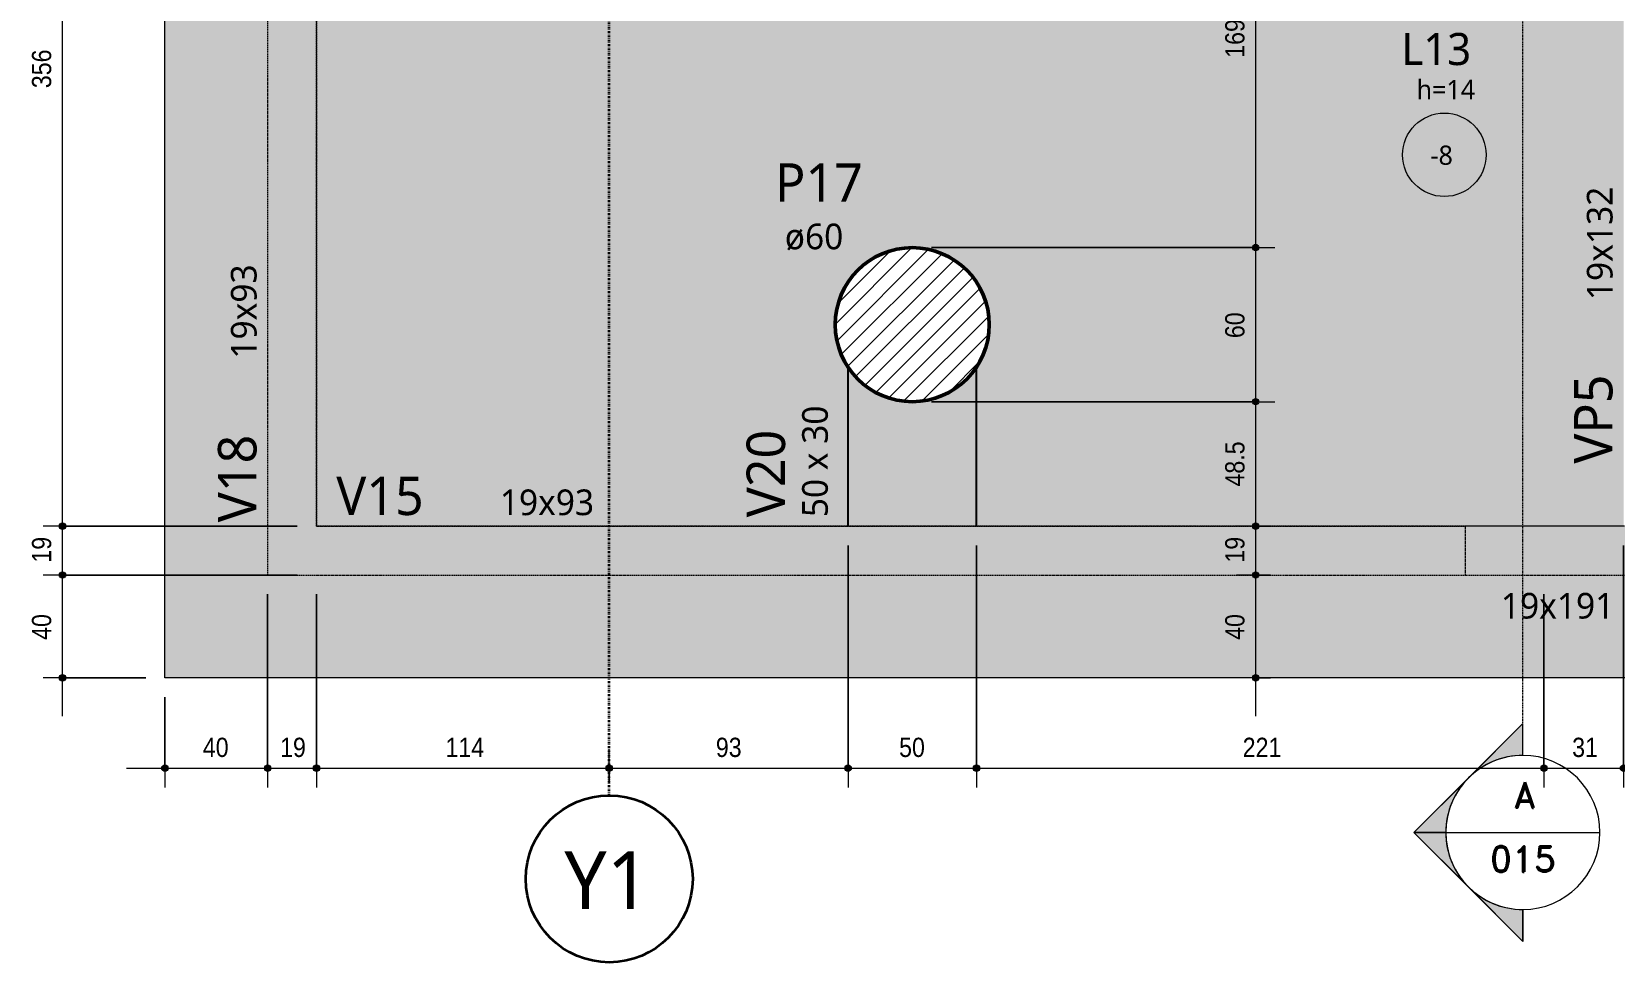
# Model space of a CAD drawing. Header units: centimetres. Extents: x -1475 to 26323, y -1238 to 84208.
# Drawn here: x 7066 to 7683, y -1231 to -868 of the extents above; entities that cross this region are included whole.
import ezdxf

# ---------------------------------------------------------------- set-up
doc = ezdxf.new("R2010")
doc.units = ezdxf.units.CM
for name, pattern in [('Centro de 6 mm', [1.32, 0.6, -0.24, 0.24, -0.24]), ('Dash dot', [1.5875, 0.635, -0.47625, 0, -0.47625]), ('Hidden', [0.714375, 0.47625, -0.238125])]:
    doc.linetypes.add(name, pattern=pattern)
for name, color, linetype, lineweight in [('A-ANNO-DIMS', 7, 'Continuous', 9), ('A-ANNO-DIMS-50', 7, 'Continuous', 9), ('A-DETL', 7, 'Hidden', 18), ('A-FLOR', 7, 'Continuous', 9), ('A-FLOR-IDEN', 7, 'Continuous', 9), ('G-ANNO-SYMB', 7, 'Continuous', 9), ('S-BEAM', 7, 'Continuous', 9), ('S-BEAM-IDEN', 7, 'Continuous', 9), ('S-COLS', 7, 'Continuous', 9), ('S-COLS-IDEN', 7, 'Continuous', 9), ('S-GRID', 7, 'Continuous', 9), ('S-GRID-IDEN', 7, 'Continuous', 9)]:
    doc.layers.add(name, color=color, linetype=linetype, lineweight=lineweight)
doc.styles.add('Fira Sans', font='', dxfattribs={"width": 0.9, "height": 7.5})
doc.styles.add('Gadugi', font='gadugi.ttf', dxfattribs={"height": 10})
doc.styles.add('Gadugi_1', font='gadugi.ttf', dxfattribs={"height": 15})
doc.styles.add('Gadugi_3', font='gadugi.ttf', dxfattribs={"height": 7.5})
doc.styles.add('Gadugi_4', font='gadugi.ttf', dxfattribs={"height": 12.5})
doc.styles.add('Gadugi_5', font='gadugi.ttf', dxfattribs={"height": 22.5})
doc.styles.add('RomanD', font='romand__.ttf', dxfattribs={"height": 10})
doc.styles.get('Fira Sans').set_extended_font_data('Fira Sans')
doc.dimstyles.new('PED_R80_1_5mm_ACIMA_As_ESQ__R00', dxfattribs={"dimscale": 30.48, "dimtxt": 10.229846, "dimasz": 0.328084, "dimexe": 0.246063, "dimexo": 0.246063, "dimgap": 0.049213, "dimtad": 1, "dimdec": 1, "dimrnd": 0.5, "dimdsep": 46, "dimtxsty": 'Fira Sans', "dimblk1": 'DOTSMALL', "dimblk2": 'DOTSMALL', "dimsah": 1, "dimcen": 0.09, "dimdle": 0.492126, "dimazin": 0, "dimtfac": 1, "dimtdec": 4, "dimtix": 1, "dimtmove": 0, "dimatfit": 3, "dimfxl": 1, "dimtvp": 1, "dimtolj": 1, "dimtzin": 0, "dimarcsym": 2})

# ---------------------------------------------------------------- blocks, each defined once
blk = doc.blocks.new('PED_TAG_LAJE_R01 - TÍTULO_ESPESSURA_REBAIXO-2413107-PL300 - FORMA DO DUPLEX SUPERIOR')
at = {"layer": 'A-FLOR-IDEN'}
blk.add_circle((-0.046, -0.667), 0.325, dxfattribs=at)
blk = doc.blocks.new('Corte - M_Cabeça do corte - Preenchida-2060824-PL300 - FORMA DO DUPLEX SUPERIOR')
at = {"layer": 'G-ANNO-SYMB'}
h = blk.add_hatch(color=256, dxfattribs=at)
edge = h.paths.add_edge_path(flags=0)
edge.add_line((-0.6, 0.849), (-0.6, 0.6))
edge.add_arc((-0.6, 0), 0.6, 90, 135)
edge.add_line((-1.024, 0.424), (-0.6, 0.849))
h = blk.add_hatch(color=256, dxfattribs=at)
edge = h.paths.add_edge_path(flags=0)
edge.add_line((-0.6, 0.849), (-0.176, 0.424))
edge.add_arc((-0.6, 0), 0.6, 45, 90)
edge.add_line((-0.6, 0.6), (-0.6, 0.849))
h = blk.add_hatch(color=256, dxfattribs=at)
edge = h.paths.add_edge_path(flags=0)
edge.add_line((-1.449, 0), (-1.024, 0.424))
edge.add_arc((-0.6, 0), 0.6, 135, 180)
edge.add_line((-1.2, 0), (-1.449, 0))
h = blk.add_hatch(color=256, dxfattribs=at)
edge = h.paths.add_edge_path(flags=0)
edge.add_line((0.249, 0), (0, 0))
edge.add_arc((-0.6, 0), 0.6, 360, 405)
edge.add_line((-0.176, 0.424), (0.249, 0))
for p, q in [((-0.6, 0.849), (-1.449, 0)), ((-0.6, 0.849), (-1.024, 0.424)), ((-0.6, 0.849), (0.249, 0)), ((-0.6, 0.6), (-0.6, 0.849)), ((-0.6, 0.849), (-0.6, 0.6)), ((-0.176, 0.424), (-0.6, 0.849)), ((-1.024, 0.424), (-1.449, 0)), ((0.249, 0), (-0.176, 0.424)), ((-1.449, 0), (-1.2, 0)), ((0, 0), (0.249, 0)), ((-1.2, 0), (-1.449, 0)), ((0, 0), (0.249, 0))]:
    blk.add_line(p, q, dxfattribs=at)
for start, end in [(360, 180), (90, 135), (45, 90), (135, 180), (360, 45), (180, 360)]:
    blk.add_arc((-0.6, 0), 0.6, start, end, dxfattribs=at)
blk = doc.blocks.new('Eixo - Y1-2173029-PL300 - FORMA DO DUPLEX SUPERIOR')
at = {"layer": 'S-GRID-IDEN', "color": 6, "lineweight": 35, "true_color": 0xff00ff}
blk.add_circle((0, 0), 0.65, dxfattribs=at)
blk = doc.blocks.new('DIMBLOCK33-PL300 - FORMA DO DUPLEX SUPERIOR')
at = {"layer": 'A-ANNO-DIMS-50', "true_color": 0x000032}
h = blk.add_hatch(color=178, dxfattribs=at)
edge = h.paths.add_edge_path(flags=0)
edge.add_arc((7078.38, -1079.75), 1.25, 0, 360)
h = blk.add_hatch(color=178, dxfattribs=at)
edge = h.paths.add_edge_path(flags=0)
edge.add_arc((7078.38, -1119.75), 1.25, 0, 360)
at = {"layer": 'A-ANNO-DIMS-50', "color": 178, "true_color": 0x000032}
for p, q in [((7169.78, -1079.75), (7070.88, -1079.75)), ((7078.38, -1134.75), (7078.38, -1079.75)), ((7078.38, -1079.75), (7169.78, -1079.75)), ((7110.78, -1119.75), (7070.88, -1119.75)), ((7078.38, -1119.75), (7110.78, -1119.75))]:
    blk.add_line(p, q, dxfattribs=at)
for centre in [(7078.38, -1079.75), (7078.38, -1119.75)]:
    blk.add_circle(centre, 1.25, dxfattribs=at)
at = {"layer": 'A-ANNO-DIMS-50', "color": 0, "insert": (7066.49, -1105), "char_height": 7.5, "width": 12.5906, "attachment_point": 1, "rotation": 90, "line_spacing_factor": 1.049215, "style": 'Fira Sans'}
blk.add_mtext('40', dxfattribs=at)
blk = doc.blocks.new('_DotSmall')
at = {"color": 0, "linetype": 'ByBlock', "const_width": 0.5}
blk.add_lwpolyline([(-0.0625, 0, 1), (0.0625, 0, 1)], format="xyb", close=True, dxfattribs=at)
blk = doc.blocks.new('DIMBLOCK34-PL300 - FORMA DO DUPLEX SUPERIOR')
at = {"layer": 'A-ANNO-DIMS-50', "true_color": 0x000032}
h = blk.add_hatch(color=178, dxfattribs=at)
edge = h.paths.add_edge_path(flags=0)
edge.add_arc((7078.38, -1060.75), 1.25, 0, 360)
h = blk.add_hatch(color=178, dxfattribs=at)
edge = h.paths.add_edge_path(flags=0)
edge.add_arc((7078.38, -1079.75), 1.25, 0, 360)
at = {"layer": 'A-ANNO-DIMS-50', "color": 178, "true_color": 0x000032}
for p, q in [((7169.78, -1060.75), (7070.88, -1060.75)), ((7078.38, -1079.75), (7078.38, -1060.75)), ((7078.38, -1060.75), (7169.78, -1060.75)), ((7169.78, -1079.75), (7070.88, -1079.75)), ((7078.38, -1079.75), (7169.78, -1079.75))]:
    blk.add_line(p, q, dxfattribs=at)
for centre in [(7078.38, -1060.75), (7078.38, -1079.75)]:
    blk.add_circle(centre, 1.25, dxfattribs=at)
at = {"layer": 'A-ANNO-DIMS-50', "color": 0, "insert": (7066.49, -1074.91), "char_height": 7.5, "width": 11.1741, "attachment_point": 1, "rotation": 90, "line_spacing_factor": 1.049215, "style": 'Fira Sans'}
blk.add_mtext('19', dxfattribs=at)
blk = doc.blocks.new('DIMBLOCK35-PL300 - FORMA DO DUPLEX SUPERIOR')
at = {"layer": 'A-ANNO-DIMS-50', "true_color": 0x000032}
h = blk.add_hatch(color=178, dxfattribs=at)
edge = h.paths.add_edge_path(flags=0)
edge.add_arc((7078.38, -704.75), 1.25, 0, 360)
h = blk.add_hatch(color=178, dxfattribs=at)
edge = h.paths.add_edge_path(flags=0)
edge.add_arc((7078.38, -1060.75), 1.25, 0, 360)
at = {"layer": 'A-ANNO-DIMS-50', "color": 178, "true_color": 0x000032}
for p, q in [((7169.78, -704.75), (7070.88, -704.75)), ((7078.38, -1060.75), (7078.38, -704.75)), ((7078.38, -704.75), (7169.78, -704.75)), ((7169.78, -1060.75), (7070.88, -1060.75)), ((7078.38, -1060.75), (7169.78, -1060.75))]:
    blk.add_line(p, q, dxfattribs=at)
for centre in [(7078.38, -704.75), (7078.38, -1060.75)]:
    blk.add_circle(centre, 1.25, dxfattribs=at)
at = {"layer": 'A-ANNO-DIMS-50', "color": 0, "insert": (7066.49, -890.16), "char_height": 7.5, "width": 17.7842, "attachment_point": 1, "rotation": 90, "line_spacing_factor": 1.049215, "style": 'Fira Sans'}
blk.add_mtext('356', dxfattribs=at)
blk = doc.blocks.new('DIMBLOCK44-PL300 - FORMA DO DUPLEX SUPERIOR')
at = {"layer": 'A-ANNO-DIMS-50', "true_color": 0x000032}
h = blk.add_hatch(color=178, dxfattribs=at)
edge = h.paths.add_edge_path(flags=0)
edge.add_arc((7543.02, -1079.75), 1.25, 0, 360)
h = blk.add_hatch(color=178, dxfattribs=at)
edge = h.paths.add_edge_path(flags=0)
edge.add_arc((7543.02, -1119.75), 1.25, 0, 360)
at = {"layer": 'A-ANNO-DIMS-50', "color": 178, "true_color": 0x000032}
for p, q in [((7548.75, -1079.75), (7535.52, -1079.75)), ((7543.02, -1134.75), (7543.02, -1079.75)), ((7543.02, -1079.75), (7548.75, -1079.75)), ((7548.75, -1119.75), (7535.52, -1119.75)), ((7543.02, -1119.75), (7548.75, -1119.75))]:
    blk.add_line(p, q, dxfattribs=at)
for centre in [(7543.02, -1079.75), (7543.02, -1119.75)]:
    blk.add_circle(centre, 1.25, dxfattribs=at)
at = {"layer": 'A-ANNO-DIMS-50', "color": 0, "insert": (7531.14, -1105), "char_height": 7.5, "width": 12.5906, "attachment_point": 1, "rotation": 90, "line_spacing_factor": 1.049215, "style": 'Fira Sans'}
blk.add_mtext('40', dxfattribs=at)
blk = doc.blocks.new('DIMBLOCK45-PL300 - FORMA DO DUPLEX SUPERIOR')
at = {"layer": 'A-ANNO-DIMS-50', "true_color": 0x000032}
h = blk.add_hatch(color=178, dxfattribs=at)
edge = h.paths.add_edge_path(flags=0)
edge.add_arc((7543.02, -1060.75), 1.25, 0, 360)
h = blk.add_hatch(color=178, dxfattribs=at)
edge = h.paths.add_edge_path(flags=0)
edge.add_arc((7543.02, -1079.75), 1.25, 0, 360)
at = {"layer": 'A-ANNO-DIMS-50', "color": 178, "true_color": 0x000032}
for p, q in [((7548.75, -1060.75), (7535.52, -1060.75)), ((7543.02, -1079.75), (7543.02, -1060.75)), ((7543.02, -1060.75), (7548.75, -1060.75)), ((7548.75, -1079.75), (7535.52, -1079.75)), ((7543.02, -1079.75), (7548.75, -1079.75))]:
    blk.add_line(p, q, dxfattribs=at)
for centre in [(7543.02, -1060.75), (7543.02, -1079.75)]:
    blk.add_circle(centre, 1.25, dxfattribs=at)
at = {"layer": 'A-ANNO-DIMS-50', "color": 0, "insert": (7531.14, -1074.91), "char_height": 7.5, "width": 11.1741, "attachment_point": 1, "rotation": 90, "line_spacing_factor": 1.049215, "style": 'Fira Sans'}
blk.add_mtext('19', dxfattribs=at)
blk = doc.blocks.new('DIMBLOCK46-PL300 - FORMA DO DUPLEX SUPERIOR')
at = {"layer": 'A-ANNO-DIMS-50', "true_color": 0x000032}
h = blk.add_hatch(color=178, dxfattribs=at)
edge = h.paths.add_edge_path(flags=0)
edge.add_arc((7543.02, -1012.25), 1.25, 0, 360)
h = blk.add_hatch(color=178, dxfattribs=at)
edge = h.paths.add_edge_path(flags=0)
edge.add_arc((7543.02, -1060.75), 1.25, 0, 360)
at = {"layer": 'A-ANNO-DIMS-50', "color": 178, "true_color": 0x000032}
for p, q in [((7416.78, -1012.25), (7550.52, -1012.25)), ((7543.02, -1012.25), (7416.78, -1012.25)), ((7543.02, -1060.75), (7543.02, -1012.25)), ((7548.75, -1060.75), (7535.52, -1060.75)), ((7543.02, -1060.75), (7548.75, -1060.75))]:
    blk.add_line(p, q, dxfattribs=at)
for centre in [(7543.02, -1012.25), (7543.02, -1060.75)]:
    blk.add_circle(centre, 1.25, dxfattribs=at)
at = {"layer": 'A-ANNO-DIMS-50', "color": 0, "insert": (7531.14, -1045.29), "char_height": 7.5, "width": 21.0892, "attachment_point": 1, "rotation": 90, "line_spacing_factor": 1.049215, "style": 'Fira Sans'}
blk.add_mtext('48.5', dxfattribs=at)
blk = doc.blocks.new('DIMBLOCK47-PL300 - FORMA DO DUPLEX SUPERIOR')
at = {"layer": 'A-ANNO-DIMS-50', "true_color": 0x000032}
h = blk.add_hatch(color=178, dxfattribs=at)
edge = h.paths.add_edge_path(flags=0)
edge.add_arc((7543.02, -952.25), 1.25, 0, 360)
h = blk.add_hatch(color=178, dxfattribs=at)
edge = h.paths.add_edge_path(flags=0)
edge.add_arc((7543.02, -1012.25), 1.25, 0, 360)
at = {"layer": 'A-ANNO-DIMS-50', "color": 178, "true_color": 0x000032}
for p, q in [((7416.78, -952.25), (7550.52, -952.25)), ((7543.02, -952.25), (7416.78, -952.25)), ((7543.02, -1012.25), (7543.02, -952.25)), ((7416.78, -1012.25), (7550.52, -1012.25)), ((7543.02, -1012.25), (7416.78, -1012.25))]:
    blk.add_line(p, q, dxfattribs=at)
for centre in [(7543.02, -952.25), (7543.02, -1012.25)]:
    blk.add_circle(centre, 1.25, dxfattribs=at)
at = {"layer": 'A-ANNO-DIMS-50', "color": 0, "insert": (7531.14, -987.5), "char_height": 7.5, "width": 12.5906, "attachment_point": 1, "rotation": 90, "line_spacing_factor": 1.049215, "style": 'Fira Sans'}
blk.add_mtext('60', dxfattribs=at)
blk = doc.blocks.new('DIMBLOCK48-PL300 - FORMA DO DUPLEX SUPERIOR')
at = {"layer": 'A-ANNO-DIMS-50', "true_color": 0x000032}
h = blk.add_hatch(color=178, dxfattribs=at)
edge = h.paths.add_edge_path(flags=0)
edge.add_arc((7543.02, -782.75), 1.25, 0, 360)
h = blk.add_hatch(color=178, dxfattribs=at)
edge = h.paths.add_edge_path(flags=0)
edge.add_arc((7543.02, -952.25), 1.25, 0, 360)
at = {"layer": 'A-ANNO-DIMS-50', "color": 178, "true_color": 0x000032}
for p, q in [((7678.78, -782.75), (7535.52, -782.75)), ((7543.02, -952.25), (7543.02, -782.75)), ((7543.02, -782.75), (7678.78, -782.75)), ((7416.78, -952.25), (7550.52, -952.25)), ((7543.02, -952.25), (7416.78, -952.25))]:
    blk.add_line(p, q, dxfattribs=at)
for centre in [(7543.02, -782.75), (7543.02, -952.25)]:
    blk.add_circle(centre, 1.25, dxfattribs=at)
at = {"layer": 'A-ANNO-DIMS-50', "color": 0, "insert": (7531.14, -878.32), "char_height": 7.5, "width": 25.9681, "attachment_point": 1, "rotation": 90, "line_spacing_factor": 1.049215, "style": 'Fira Sans'}
blk.add_mtext('169.5', dxfattribs=at)
blk = doc.blocks.new('DIMBLOCK104-PL300 - FORMA DO DUPLEX SUPERIOR')
at = {"layer": 'A-ANNO-DIMS-50', "true_color": 0x000032}
h = blk.add_hatch(color=178, dxfattribs=at)
edge = h.paths.add_edge_path(flags=0)
edge.add_arc((7118.28, -1154.98), 1.25, 0, 360)
h = blk.add_hatch(color=178, dxfattribs=at)
edge = h.paths.add_edge_path(flags=0)
edge.add_arc((7158.28, -1154.98), 1.25, 0, 360)
at = {"layer": 'A-ANNO-DIMS-50', "color": 178, "true_color": 0x000032}
for p, q in [((7158.28, -1087.25), (7158.28, -1162.48)), ((7158.28, -1154.98), (7158.28, -1087.25)), ((7118.28, -1127.25), (7118.28, -1162.48)), ((7118.28, -1154.98), (7118.28, -1127.25)), ((7103.28, -1154.98), (7158.28, -1154.98))]:
    blk.add_line(p, q, dxfattribs=at)
for centre in [(7118.28, -1154.98), (7158.28, -1154.98)]:
    blk.add_circle(centre, 1.25, dxfattribs=at)
at = {"layer": 'A-ANNO-DIMS-50', "color": 0, "insert": (7133.03, -1143.1), "char_height": 7.5, "width": 12.5906, "attachment_point": 1, "rotation": 0.00004, "line_spacing_factor": 1.049215, "style": 'Fira Sans'}
blk.add_mtext('40', dxfattribs=at)
blk = doc.blocks.new('DIMBLOCK105-PL300 - FORMA DO DUPLEX SUPERIOR')
at = {"layer": 'A-ANNO-DIMS-50', "true_color": 0x000032}
h = blk.add_hatch(color=178, dxfattribs=at)
edge = h.paths.add_edge_path(flags=0)
edge.add_arc((7158.28, -1154.98), 1.25, 0, 360)
h = blk.add_hatch(color=178, dxfattribs=at)
edge = h.paths.add_edge_path(flags=0)
edge.add_arc((7177.28, -1154.98), 1.25, 0, 360)
at = {"layer": 'A-ANNO-DIMS-50', "color": 178, "true_color": 0x000032}
for p, q in [((7158.28, -1087.25), (7158.28, -1162.48)), ((7158.28, -1154.98), (7158.28, -1087.25)), ((7177.28, -1087.25), (7177.28, -1162.48)), ((7177.28, -1154.98), (7177.28, -1087.25)), ((7158.28, -1154.98), (7177.28, -1154.98))]:
    blk.add_line(p, q, dxfattribs=at)
for centre in [(7158.28, -1154.98), (7177.28, -1154.98)]:
    blk.add_circle(centre, 1.25, dxfattribs=at)
at = {"layer": 'A-ANNO-DIMS-50', "color": 0, "insert": (7163.12, -1143.1), "char_height": 7.5, "width": 11.1741, "attachment_point": 1, "rotation": 0.00004, "line_spacing_factor": 1.049215, "style": 'Fira Sans'}
blk.add_mtext('19', dxfattribs=at)
blk = doc.blocks.new('DIMBLOCK106-PL300 - FORMA DO DUPLEX SUPERIOR')
at = {"layer": 'A-ANNO-DIMS-50', "true_color": 0x000032}
h = blk.add_hatch(color=178, dxfattribs=at)
edge = h.paths.add_edge_path(flags=0)
edge.add_arc((7177.28, -1154.98), 1.25, 0, 360)
h = blk.add_hatch(color=178, dxfattribs=at)
edge = h.paths.add_edge_path(flags=0)
edge.add_arc((7291.28, -1154.98), 1.25, 0, 360)
at = {"layer": 'A-ANNO-DIMS-50', "color": 178, "true_color": 0x000032}
for p, q in [((7177.28, -1087.25), (7177.28, -1162.48)), ((7177.28, -1154.98), (7177.28, -1087.25)), ((7291.28, -1160.71), (7291.28, -1147.48)), ((7177.28, -1154.98), (7291.28, -1154.98)), ((7291.28, -1154.98), (7291.28, -1160.71))]:
    blk.add_line(p, q, dxfattribs=at)
for centre in [(7177.28, -1154.98), (7291.28, -1154.98)]:
    blk.add_circle(centre, 1.25, dxfattribs=at)
at = {"layer": 'A-ANNO-DIMS-50', "color": 0, "insert": (7227.53, -1143.1), "char_height": 7.5, "width": 16.2104, "attachment_point": 1, "rotation": 0.00004, "line_spacing_factor": 1.049215, "style": 'Fira Sans'}
blk.add_mtext('114', dxfattribs=at)
blk = doc.blocks.new('DIMBLOCK107-PL300 - FORMA DO DUPLEX SUPERIOR')
at = {"layer": 'A-ANNO-DIMS-50', "true_color": 0x000032}
h = blk.add_hatch(color=178, dxfattribs=at)
edge = h.paths.add_edge_path(flags=0)
edge.add_arc((7291.28, -1154.98), 1.25, 0, 360)
h = blk.add_hatch(color=178, dxfattribs=at)
edge = h.paths.add_edge_path(flags=0)
edge.add_arc((7384.28, -1154.98), 1.25, 0, 360)
at = {"layer": 'A-ANNO-DIMS-50', "color": 178, "true_color": 0x000032}
for p, q in [((7384.28, -1068.25), (7384.28, -1162.48)), ((7384.28, -1154.98), (7384.28, -1068.25)), ((7291.28, -1160.71), (7291.28, -1147.48)), ((7291.28, -1154.98), (7384.28, -1154.98)), ((7291.28, -1154.98), (7291.28, -1160.71))]:
    blk.add_line(p, q, dxfattribs=at)
for centre in [(7291.28, -1154.98), (7384.28, -1154.98)]:
    blk.add_circle(centre, 1.25, dxfattribs=at)
at = {"layer": 'A-ANNO-DIMS-50', "color": 0, "insert": (7332.8, -1143.1), "char_height": 7.5, "width": 11.9611, "attachment_point": 1, "rotation": 0.00004, "line_spacing_factor": 1.049215, "style": 'Fira Sans'}
blk.add_mtext('93', dxfattribs=at)
blk = doc.blocks.new('DIMBLOCK108-PL300 - FORMA DO DUPLEX SUPERIOR')
at = {"layer": 'A-ANNO-DIMS-50', "true_color": 0x000032}
h = blk.add_hatch(color=178, dxfattribs=at)
edge = h.paths.add_edge_path(flags=0)
edge.add_arc((7384.28, -1154.98), 1.25, 0, 360)
h = blk.add_hatch(color=178, dxfattribs=at)
edge = h.paths.add_edge_path(flags=0)
edge.add_arc((7434.28, -1154.98), 1.25, 0, 360)
at = {"layer": 'A-ANNO-DIMS-50', "color": 178, "true_color": 0x000032}
for p, q in [((7384.28, -1068.25), (7384.28, -1162.48)), ((7384.28, -1154.98), (7384.28, -1068.25)), ((7434.28, -1068.25), (7434.28, -1162.48)), ((7434.28, -1154.98), (7434.28, -1068.25)), ((7384.28, -1154.98), (7434.28, -1154.98))]:
    blk.add_line(p, q, dxfattribs=at)
for centre in [(7384.28, -1154.98), (7434.28, -1154.98)]:
    blk.add_circle(centre, 1.25, dxfattribs=at)
at = {"layer": 'A-ANNO-DIMS-50', "color": 0, "insert": (7404.16, -1143.1), "char_height": 7.5, "width": 12.2758, "attachment_point": 1, "rotation": 0.00004, "line_spacing_factor": 1.049215, "style": 'Fira Sans'}
blk.add_mtext('50', dxfattribs=at)
blk = doc.blocks.new('DIMBLOCK109-PL300 - FORMA DO DUPLEX SUPERIOR')
at = {"layer": 'A-ANNO-DIMS-50', "true_color": 0x000032}
h = blk.add_hatch(color=178, dxfattribs=at)
edge = h.paths.add_edge_path(flags=0)
edge.add_arc((7434.28, -1154.98), 1.25, 0, 360)
h = blk.add_hatch(color=178, dxfattribs=at)
edge = h.paths.add_edge_path(flags=0)
edge.add_arc((7655.28, -1154.98), 1.25, 0, 360)
at = {"layer": 'A-ANNO-DIMS-50', "color": 178, "true_color": 0x000032}
for p, q in [((7434.28, -1068.25), (7434.28, -1162.48)), ((7434.28, -1154.98), (7434.28, -1068.25)), ((7655.28, -1087.25), (7655.28, -1162.48)), ((7655.28, -1154.98), (7655.28, -1087.25)), ((7434.28, -1154.98), (7655.28, -1154.98))]:
    blk.add_line(p, q, dxfattribs=at)
for centre in [(7434.28, -1154.98), (7655.28, -1154.98)]:
    blk.add_circle(centre, 1.25, dxfattribs=at)
at = {"layer": 'A-ANNO-DIMS-50', "color": 0, "insert": (7537.96, -1143.1), "char_height": 7.5, "width": 16.3678, "attachment_point": 1, "rotation": 0.00004, "line_spacing_factor": 1.049215, "style": 'Fira Sans'}
blk.add_mtext('221', dxfattribs=at)
blk = doc.blocks.new('DIMBLOCK110-PL300 - FORMA DO DUPLEX SUPERIOR')
at = {"layer": 'A-ANNO-DIMS-50', "true_color": 0x000032}
h = blk.add_hatch(color=178, dxfattribs=at)
edge = h.paths.add_edge_path(flags=0)
edge.add_arc((7655.28, -1154.98), 1.25, 0, 360)
h = blk.add_hatch(color=178, dxfattribs=at)
edge = h.paths.add_edge_path(flags=0)
edge.add_arc((7686.28, -1154.98), 1.25, 0, 360)
at = {"layer": 'A-ANNO-DIMS-50', "color": 178, "true_color": 0x000032}
for p, q in [((7686.28, -1068.25), (7686.28, -1162.48)), ((7686.28, -1154.98), (7686.28, -1068.25)), ((7655.28, -1087.25), (7655.28, -1162.48)), ((7655.28, -1154.98), (7655.28, -1087.25)), ((7655.28, -1154.98), (7686.28, -1154.98))]:
    blk.add_line(p, q, dxfattribs=at)
for centre in [(7655.28, -1154.98), (7686.28, -1154.98)]:
    blk.add_circle(centre, 1.25, dxfattribs=at)
at = {"layer": 'A-ANNO-DIMS-50', "color": 0, "insert": (7666.25, -1143.1), "char_height": 7.5, "width": 10.8594, "attachment_point": 1, "rotation": 0.00004, "line_spacing_factor": 1.049215, "style": 'Fira Sans'}
blk.add_mtext('31', dxfattribs=at)

msp = doc.modelspace()

# ---------------------------------------------------------------- hatches: boundary and pattern name
at = {"layer": 'A-DETL', "linetype": 'Continuous', "true_color": 0xccffcc}
for points in [[(7177.28, -1079.75), (7177.28, -389.75), (7158.28, -389.75), (7158.28, -1079.75)], [(7620, -1079.75), (7624.74, -1079.75), (7624.74, -1060.75), (7177.28, -1060.75), (7177.28, -1079.75), (7256.01, -1079.75)]]:
    msp.add_hatch(color=254, dxfattribs=at).paths.add_polyline_path(points, flags=0)
at = {"layer": 'A-DETL', "linetype": 'Continuous', "true_color": 0xffcc66}
msp.add_hatch(color=31, dxfattribs=at).paths.add_polyline_path([(8060.28, -1079.75), (8060.28, -1060.75), (7624.74, -1060.75), (7624.74, -1079.75), (7983.98, -1079.75)], flags=0)
at = {"layer": 'A-FLOR', "lineweight": 18, "true_color": 0xe6b8b7}
msp.add_hatch(color=9, dxfattribs=at).paths.add_polyline_path([(9477.28, -1119.75), (9477.28, -214.75), (9437.28, -214.75), (9437.28, -1079.75), (7158.28, -1079.75), (7158.28, -214.75), (7118.28, -214.75), (7118.28, -1119.75), (9439.9, -1119.75)], flags=0)
at = {"layer": 'A-FLOR', "lineweight": 18, "true_color": 0xd9d9d9}
h = msp.add_hatch(color=254, dxfattribs=at)
h.paths.add_polyline_path([(8060.28, -1060.75), (8060.28, -801.75), (7705.28, -801.75), (7705.28, -1060.75), (7983.98, -1060.75)], flags=0)
h.paths.add_polyline_path([(7381.56, -1060.75), (7384.28, -1060.75), (7384.28, -998.81), (7381.56, -993.73), (7379.86, -988.1), (7379.28, -982.25), (7379.86, -976.4), (7381.56, -970.77), (7384.34, -965.58), (7388.07, -961.04), (7392.61, -957.31), (7397.8, -954.53), (7403.43, -952.83), (7409.28, -952.25), (7415.13, -952.83), (7420.76, -954.53), (7425.95, -957.31), (7430.49, -961.04), (7434.22, -965.58), (7437, -970.77), (7438.7, -976.4), (7439.28, -982.25), (7438.7, -988.1), (7437, -993.73), (7434.28, -998.92), (7434.28, -1060.75), (7686.28, -1060.75), (7686.28, -782.75), (8060.28, -782.75), (8060.28, -725.75), (7258.28, -725.75), (7258.28, -704.75), (7177.28, -704.75), (7177.28, -1060.75), (7379.86, -1060.75)], flags=0)
h.paths.add_polyline_path([(7742.31, -1011.32), (7740.95, -1011.14), (7739.69, -1010.62), (7738.6, -1009.79), (7737.77, -1008.7), (7737.25, -1007.44), (7737.07, -1006.08), (7737.25, -1004.73), (7737.77, -1003.47), (7738.6, -1002.38), (7739.69, -1001.55), (7740.95, -1001.03), (7742.31, -1000.85), (7743.66, -1001.03), (7744.93, -1001.55), (7746.01, -1002.38), (7746.84, -1003.47), (7747.37, -1004.73), (7747.55, -1006.08), (7747.37, -1007.44), (7746.78, -1008.78), (7746.01, -1009.79), (7744.93, -1010.62), (7743.66, -1011.14)], flags=0)
h.paths.add_polyline_path([(7742.25, -861.32), (7740.9, -861.14), (7739.63, -860.62), (7738.55, -859.79), (7737.71, -858.7), (7737.19, -857.44), (7737.01, -856.08), (7737.19, -854.73), (7737.71, -853.47), (7738.55, -852.38), (7739.63, -851.55), (7740.9, -851.03), (7742.25, -850.85), (7743.61, -851.03), (7744.87, -851.55), (7745.95, -852.38), (7746.79, -853.47), (7747.31, -854.73), (7747.49, -856.08), (7747.31, -857.44), (7746.79, -858.7), (7745.95, -859.79), (7744.87, -860.62), (7743.61, -861.14)], flags=0)
h.paths.add_polyline_path([(8035.24, -773), (8035.24, -758), (8050.24, -758), (8050.24, -773)], flags=0)
at = {"layer": 'S-BEAM', "true_color": 0xd9d9d9}
msp.add_hatch(color=254, dxfattribs=at).paths.add_polyline_path([(7394.57, -1060.75), (7434.28, -1060.75), (7434.22, -998.92), (7430.49, -1003.46), (7425.95, -1007.19), (7420.76, -1009.97), (7415.13, -1011.67), (7409.28, -1012.25), (7403.41, -1011.67), (7397.76, -1009.95), (7392.51, -1007.11), (7388.01, -1003.41), (7384.28, -998.92), (7384.28, -1060.75), (7388.07, -1060.75)], flags=0)
at = {"layer": 'S-COLS', "lineweight": 18, "true_color": 0x808080}
h = msp.add_hatch(dxfattribs=at)
h.set_pattern_fill('FP_1', color=8, style=0, pattern_type=2)
h.set_pattern_definition([(45, (8297.7794, 0), (-3.535534, 3.535534), [])])
h.paths.add_polyline_path([(7409.28, -1012.25), (7415.13, -1011.67), (7420.76, -1009.97), (7425.95, -1007.19), (7430.49, -1003.46), (7434.22, -998.92), (7437, -993.73), (7438.7, -988.1), (7439.28, -982.25), (7438.7, -976.4), (7437, -970.77), (7434.22, -965.58), (7430.49, -961.04), (7425.95, -957.31), (7420.76, -954.53), (7415.13, -952.83), (7409.28, -952.25), (7403.43, -952.83), (7397.8, -954.53), (7392.51, -957.39), (7388.07, -961.04), (7384.34, -965.58), (7381.56, -970.77), (7379.86, -976.4), (7379.28, -982.25), (7379.86, -988.1), (7381.56, -993.73), (7384.34, -998.92), (7388.07, -1003.46), (7392.61, -1007.19), (7397.8, -1009.97), (7403.43, -1011.67)], flags=0)

# ---------------------------------------------------------------- linework, layer by layer
at = {"layer": 'A-DETL'}
for p, q in [((7158.28, -389.75), (7158.28, -1079.75)), ((7177.28, -389.75), (7177.28, -1060.75)), ((7177.28, -1060.75), (7177.28, -389.75)), ((7624.74, -1060.75), (7177.28, -1060.75)), ((7177.28, -1060.75), (7624.74, -1060.75)), ((7624.74, -1079.75), (7624.74, -1060.75)), ((7624.74, -1079.75), (7624.74, -1060.75)), ((7686.28, -1060.75), (7624.74, -1060.75)), ((8060.28, -1060.75), (7624.74, -1060.75)), ((7158.28, -1079.75), (7177.28, -1079.75)), ((7177.28, -1079.75), (7624.74, -1079.75)), ((7624.74, -1079.75), (8909.28, -1079.75))]:
    msp.add_line(p, q, dxfattribs=at)
at = {"layer": 'A-FLOR', "lineweight": 18}
for p, q in [((7118.28, -1119.75), (7118.28, -214.75)), ((9477.28, -1119.75), (7118.28, -1119.75))]:
    msp.add_line(p, q, dxfattribs=at)
at = {"layer": 'G-ANNO-SYMB', "linetype": 'Centro de 6 mm'}
msp.add_line((7647.05, -1149.99), (7647.05, 442.77), dxfattribs=at)
at = {"layer": 'G-ANNO-SYMB'}
msp.add_line((7617.05, -1179.99), (7677.05, -1179.99), dxfattribs=at)
at = {"layer": 'S-BEAM', "lineweight": 25}
for p, q in [((7384.28, -1060.75), (7384.28, -998.83)), ((7434.28, -1060.75), (7434.28, -998.83))]:
    msp.add_line(p, q, dxfattribs=at)
for start, end in [(223.04945, 224.84585), (315.15415, 316.95055), (235.39348, 236.13439), (303.86561, 304.60652)]:
    msp.add_arc((7409.28, -982.25), 30, start, end, dxfattribs=at)
at = {"layer": 'S-COLS', "lineweight": 50}
for start, end in [(0, 180), (180, 0)]:
    msp.add_arc((7409.28, -982.25), 30, start, end, dxfattribs=at)
at = {"layer": 'S-COLS', "lineweight": 18}
for start, end in [(202.68992, 213.55731), (326.44269, 337.31008)]:
    msp.add_arc((7409.28, -982.25), 30, start, end, dxfattribs=at)
at = {"layer": 'S-GRID', "color": 6, "linetype": 'Dash dot', "lineweight": 35, "true_color": 0xff00ff}
msp.add_line((7291.28, -1165.57), (7291.28, 739.97), dxfattribs=at)

# ---------------------------------------------------------------- block references
at = {"layer": 'A-FLOR-IDEN', "xscale": 49.99999999999998, "yscale": 49.99999999999998, "zscale": 49.99999999999998}
msp.add_blockref('PED_TAG_LAJE_R01 - TÍTULO_ESPESSURA_REBAIXO-2413107-PL300 - FORMA DO DUPLEX SUPERIOR', (7618.78, -882.75), dxfattribs=at)
at = {"layer": 'G-ANNO-SYMB', "xscale": 49.99999999999998, "yscale": 49.99999999999998, "zscale": 49.99999999999998, "rotation": 90}
msp.add_blockref('Corte - M_Cabeça do corte - Preenchida-2060824-PL300 - FORMA DO DUPLEX SUPERIOR', (7647.05, -1149.99), dxfattribs=at)
at = {"layer": 'S-GRID-IDEN', "color": 6, "true_color": 0xff00ff, "xscale": 49.99999999999998, "yscale": 49.99999999999998, "zscale": 49.99999999999998}
msp.add_blockref('Eixo - Y1-2173029-PL300 - FORMA DO DUPLEX SUPERIOR', (7291.28, -1198.07), dxfattribs=at)

# ---------------------------------------------------------------- texts
at = {"layer": 'A-FLOR-IDEN', "attachment_point": 1}
for s, insert, char_height, width, style in [('L13', (7599.76, -868.66), 12.5, 33.27, 'Gadugi_4'), ('h=14', (7605.65, -886.95), 7.5, 29.6624, 'Gadugi_3'), ('-8', (7611.07, -912.51), 7.5, 12.0253, 'Gadugi_3')]:
    msp.add_mtext(s, dxfattribs=dict(at, insert=insert, char_height=char_height, width=width, style=style))
at = {"layer": 'G-ANNO-SYMB', "char_height": 10, "attachment_point": 1, "style": 'RomanD'}
for s, insert, width in [('A', (7643.49, -1160.37), 11.2236), ('015', (7634.24, -1185.32), 33.6709)]:
    msp.add_mtext(s, dxfattribs=dict(at, insert=insert, width=width))
at = {"layer": 'S-BEAM-IDEN', "attachment_point": 1, "rotation": 90}
for s, insert, char_height, width, style in [('19x132', (7671.96, -972.68), 10, 54.1139, 'Gadugi'), ('19x93', (7143.96, -995.48), 10, 44.8945, 'Gadugi'), ('VP5', (7666.93, -1036.39), 15, 44.4937, 'Gadugi_1'), ('50 x 30', (7366.4, -1057.21), 10, 54.5147, 'Gadugi'), ('V18', (7138.93, -1059.19), 15, 44.0928, 'Gadugi_1'), ('V20', (7344.76, -1057.26), 15, 44.0928, 'Gadugi_1')]:
    msp.add_mtext(s, dxfattribs=dict(at, insert=insert, char_height=char_height, width=width, style=style))
at = {"layer": 'S-BEAM-IDEN', "attachment_point": 1}
for s, insert, char_height, width, style in [('V15', (7184.98, -1041.4), 15, 44.0928, 'Gadugi_1'), ('19x93', (7248.69, -1046.43), 10, 44.8945, 'Gadugi'), ('19x191', (7638.51, -1086.69), 10, 54.1139, 'Gadugi')]:
    msp.add_mtext(s, dxfattribs=dict(at, insert=insert, char_height=char_height, width=width, style=style))
at = {"layer": 'S-COLS-IDEN', "attachment_point": 1}
for s, insert, char_height, width, style in [('P17', (7355.88, -919.41), 15, 42.4894, 'Gadugi_1'), ('ø60', (7359.64, -942.9), 10, 28.4599, 'Gadugi')]:
    msp.add_mtext(s, dxfattribs=dict(at, insert=insert, char_height=char_height, width=width, style=style))
at = {"layer": 'S-GRID-IDEN', "color": 6, "true_color": 0xff00ff, "insert": (7273.75, -1187.29), "char_height": 22.5, "width": 42.0886, "attachment_point": 1, "style": 'Gadugi_5'}
msp.add_mtext('Y1', dxfattribs=at)

# ---------------------------------------------------------------- dimensions: what is measured, and where the dimension line sits
at = {"layer": 'A-ANNO-DIMS', "color": 178, "true_color": 0x000032}
for base, p1, p2, angle, override, picture, middle in [((7078.38, -704.75), (7177.28, -1060.75), (7177.28, -704.75), 90, {"dimpost": '<>', "dimfxl": 356}, 'DIMBLOCK35-PL300 - FORMA DO DUPLEX SUPERIOR', (7073.06, -882.75)), ((7543.02, -782.75), (7409.28, -952.25), (7686.28, -782.75), 90, {"dimpost": '<>', "dimfxl": 324.744372}, 'DIMBLOCK48-PL300 - FORMA DO DUPLEX SUPERIOR', (7537.65, -867.5)), ((7543.02, -952.25), (7409.28, -1012.25), (7409.28, -952.25), 90, {"dimpost": '<>', "dimfxl": 60}, 'DIMBLOCK47-PL300 - FORMA DO DUPLEX SUPERIOR', (7537.71, -982.25)), ((7543.02, -1012.25), (7541.25, -1060.75), (7409.28, -1012.25), 90, {"dimpost": '<>', "dimfxl": 140.603575}, 'DIMBLOCK46-PL300 - FORMA DO DUPLEX SUPERIOR', (7537.71, -1036.5)), ((7078.38, -1060.75), (7177.28, -1079.75), (7177.28, -1060.75), 90, {"dimpost": '<>', "dimfxl": 19}, 'DIMBLOCK34-PL300 - FORMA DO DUPLEX SUPERIOR', (7073.01, -1070.25)), ((7543.02, -1060.75), (7541.25, -1079.75), (7541.25, -1060.75), 90, {"dimpost": '<>', "dimfxl": 19}, 'DIMBLOCK45-PL300 - FORMA DO DUPLEX SUPERIOR', (7537.65, -1070.25)), ((7384.28, -1154.98), (7291.28, -1153.21), (7384.28, -1060.75), 0.00004, {"dimpost": '<>', "dimfxl": 131.143441}, 'DIMBLOCK107-PL300 - FORMA DO DUPLEX SUPERIOR', (7337.78, -1149.61)), ((7434.28, -1154.98), (7384.28, -1060.75), (7434.28, -1060.75), 0.00004, {"dimpost": '<>', "dimfxl": 50}, 'DIMBLOCK108-PL300 - FORMA DO DUPLEX SUPERIOR', (7409.28, -1149.67)), ((7655.28, -1154.98), (7434.28, -1060.75), (7655.28, -1079.75), 0.00004, {"dimpost": '<>', "dimfxl": 221.815238}, 'DIMBLOCK109-PL300 - FORMA DO DUPLEX SUPERIOR', (7544.78, -1149.73)), ((7686.28, -1154.98), (7655.28, -1079.75), (7686.28, -1060.75), 0.00004, {"dimpost": '<>', "dimfxl": 36.35879}, 'DIMBLOCK110-PL300 - FORMA DO DUPLEX SUPERIOR', (7670.78, -1149.67)), ((7078.38, -1079.75), (7118.28, -1119.75), (7177.28, -1079.75), 90, {"dimpost": '<>', "dimfxl": 71.281134}, 'DIMBLOCK33-PL300 - FORMA DO DUPLEX SUPERIOR', (7073.06, -1099.75)), ((7543.02, -1079.75), (7541.25, -1119.75), (7541.25, -1079.75), 90, {"dimpost": '<>', "dimfxl": 40}, 'DIMBLOCK44-PL300 - FORMA DO DUPLEX SUPERIOR', (7537.71, -1099.75)), ((7158.28, -1154.98), (7118.28, -1119.75), (7158.28, -1079.75), 0.00004, {"dimpost": '<>', "dimfxl": 56.568542}, 'DIMBLOCK104-PL300 - FORMA DO DUPLEX SUPERIOR', (7138.28, -1149.67)), ((7177.28, -1154.98), (7158.28, -1079.75), (7177.28, -1079.75), 0.00004, {"dimpost": '<>', "dimfxl": 19}, 'DIMBLOCK105-PL300 - FORMA DO DUPLEX SUPERIOR', (7167.78, -1149.61)), ((7291.28, -1154.98), (7177.28, -1079.75), (7291.28, -1153.21), 0.00004, {"dimpost": '<>', "dimfxl": 135.620645}, 'DIMBLOCK106-PL300 - FORMA DO DUPLEX SUPERIOR', (7234.28, -1149.73))]:
    dim = msp.add_linear_dim(base=base, p1=p1, p2=p2, angle=angle, dimstyle='PED_R80_1_5mm_ACIMA_As_ESQ__R00', override=override, dxfattribs=at)
    dim.commit()
    dim.dimension.update_dxf_attribs({"geometry": picture, "text_midpoint": middle})

doc.saveas('drawing.dxf')
